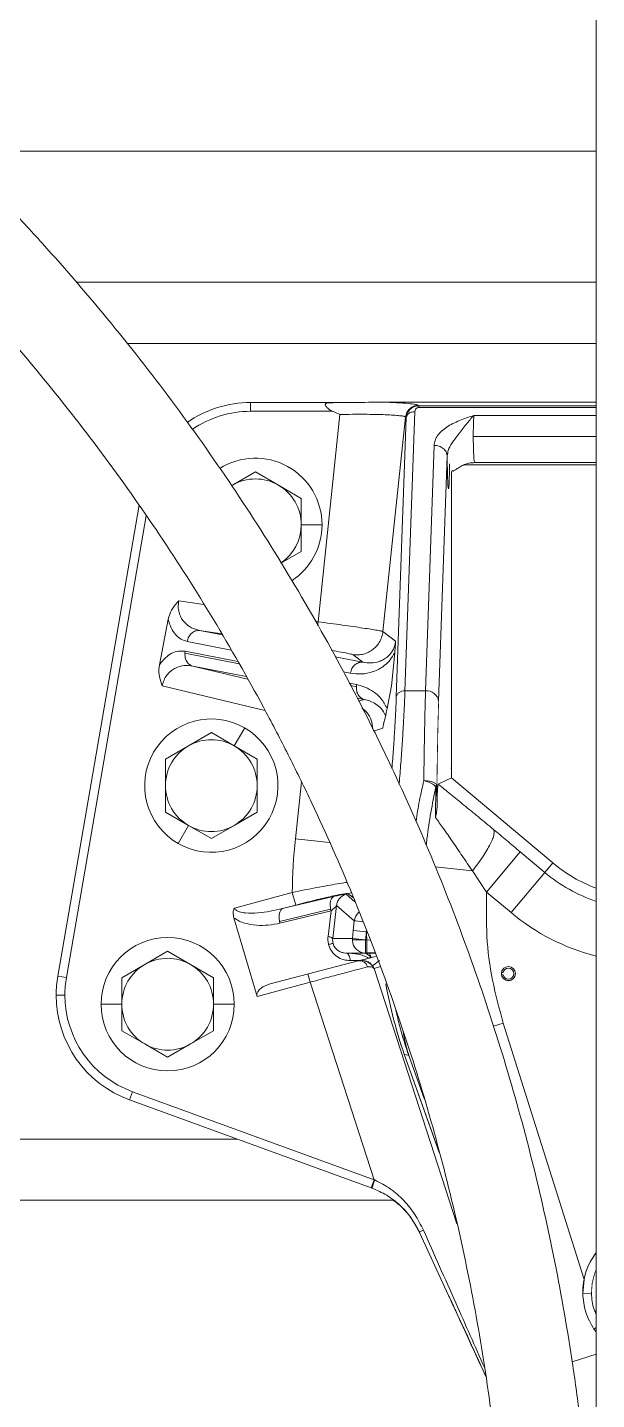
# Model space of a CAD drawing. Header units: millimetres. Extents: x -16985 to -606, y 2122 to 9380.
# Drawn here: x -13523.7 to -13393.5, y 4932.6 to 5246.5 of the extents above; entities that cross this region are included whole.
import ezdxf

# ---------------------------------------------------------------- set-up
doc = ezdxf.new("R2010")
doc.units = ezdxf.units.MM
for name, pattern in [('K5LT32768', [0]), ('K5LT32769', [0]), ('K5LT_THIN', [0])]:
    doc.linetypes.add(name, pattern=pattern)

msp = doc.modelspace()

# ---------------------------------------------------------------- linework, layer by layer
at = {"color": 7, "linetype": 'K5LT_THIN', "lineweight": 18}
for p, q in [((-13393.55, 4760.19), (-13393.55, 5557.22)), ((-13393.55, 5218.19), (-13540.77, 5218.19)), ((-13393.55, 5188.19), (-13512.6, 5188.19)), ((-13452.11, 5160.66), (-13472.64, 5160.66)), ((-13472.64, 5158.66), (-13472.64, 5160.66)), ((-13452.12, 5160.66), (-13452.12, 5160.64)), ((-13442.45, 5160.77), (-13393.55, 5160.77)), ((-13434.23, 5159.93), (-13434.14, 5159.93)), ((-13434.22, 5160.02), (-13434.14, 5159.93)), ((-13393.55, 5159.93), (-13434.14, 5159.93)), ((-13472.64, 5158.66), (-13453.9, 5158.66)), ((-13457.18, 5110.51), (-13452.2, 5157.92)), ((-13452.2, 5157.92), (-13453.9, 5158.66)), ((-13442.36, 5108.3), (-13437.2, 5157.34)), ((-13439.3, 5093.34), (-13437.06, 5157.18)), ((-13435.07, 5158.57), (-13437.32, 5094.73)), ((-13437.06, 5157.18), (-13437.2, 5157.34)), ((-13431.63, 5122.8), (-13430.66, 5150.87)), ((-13427.66, 5148.47), (-13429.61, 5092.34)), ((-13427.74, 5148.79), (-13427.66, 5148.47)), ((-13427.54, 5149.1), (-13427.66, 5148.47)), ((-13471.55, 5144.81), (-13476.8, 5141.78)), ((-13466.3, 5141.78), (-13471.55, 5144.81)), ((-13422.64, 5146.4), (-13393.55, 5146.4)), ((-13461.05, 5138.75), (-13466.3, 5141.78)), ((-13426.64, 5074.79), (-13426.64, 5143.35)), ((-13461.05, 5132.69), (-13461.05, 5138.75)), ((-13498.19, 5137.17), (-13516.79, 5029.48)), ((-13461.05, 5126.62), (-13461.05, 5132.69)), ((-13456.3, 5132.69), (-13461.05, 5132.69)), ((-13465.72, 5123.93), (-13461.05, 5126.62)), ((-13432.61, 5094.73), (-13431.63, 5122.8)), ((-13489.42, 5114.98), (-13489.09, 5115.31)), ((-13489.09, 5115.31), (-13489.16, 5114.94)), ((-13493.53, 5100.69), (-13491.5, 5111.09)), ((-13442.36, 5108.3), (-13439.46, 5106.06)), ((-13439.55, 5105.44), (-13439.46, 5106.06)), ((-13439.46, 5106.06), (-13439.5, 5105.41)), ((-13487.68, 5103.3), (-13487.62, 5103.76)), ((-13446.97, 5101.26), (-13449.21, 5102.99)), ((-13440.41, 5095.9), (-13439.67, 5103.44)), ((-13439.55, 5105.44), (-13439.5, 5105.41)), ((-13492.79, 5096.24), (-13493.05, 5096.3)), ((-13492.87, 5095.88), (-13493.05, 5096.3)), ((-13492.79, 5096.24), (-13492.87, 5095.88)), ((-13448.38, 5096.14), (-13448.44, 5095.67)), ((-13441.42, 5090.7), (-13440.41, 5095.9)), ((-13432.61, 5094.73), (-13437.32, 5094.73)), ((-13481.64, 5085.16), (-13486.89, 5082.13)), ((-13476.39, 5082.13), (-13481.64, 5085.16)), ((-13474.01, 5086.25), (-13476.39, 5082.13)), ((-13486.89, 5082.13), (-13492.14, 5079.1)), ((-13471.14, 5079.1), (-13476.39, 5082.13)), ((-13492.14, 5079.1), (-13492.14, 5073.04)), ((-13471.14, 5073.04), (-13471.14, 5079.1)), ((-13426.64, 5074.79), (-13429.71, 5073.36)), ((-13426.64, 5076.74), (-13426.75, 5077.12)), ((-13426.64, 5074.79), (-13403.49, 5055.37)), ((-13492.14, 5073.04), (-13492.14, 5066.98)), ((-13471.14, 5066.98), (-13471.14, 5073.04)), ((-13430.49, 5073.02), (-13430.23, 5072.73)), ((-13430, 5073.02), (-13430.49, 5073.02)), ((-13430.31, 5065.78), (-13430.23, 5072.73)), ((-13430.23, 5072.73), (-13430, 5073.02)), ((-13430, 5073.02), (-13429.97, 5068.37)), ((-13492.14, 5066.98), (-13486.89, 5063.95)), ((-13476.39, 5063.95), (-13471.14, 5066.98)), ((-13489.26, 5059.83), (-13486.89, 5063.95)), ((-13486.89, 5063.95), (-13481.64, 5060.92)), ((-13481.64, 5060.92), (-13476.39, 5063.95)), ((-13418.63, 5048.71), (-13410.92, 5057.9)), ((-13405.32, 5053.2), (-13410.92, 5057.9)), ((-13418.63, 5048.71), (-13421.89, 5053.53)), ((-13405.32, 5053.2), (-13413.03, 5044.01)), ((-13403.49, 5055.37), (-13405.32, 5053.2)), ((-13476.35, 5045.05), (-13463.11, 5048.6)), ((-13465.35, 5044.9), (-13453.65, 5047.67)), ((-13463.11, 5048.6), (-13462.33, 5045.7)), ((-13413.03, 5044.01), (-13418.63, 5048.71)), ((-13454.34, 5044.78), (-13466.04, 5042)), ((-13454.25, 5044.37), (-13465.95, 5041.6)), ((-13465.35, 5044.9), (-13462.33, 5045.7)), ((-13454.93, 5038.53), (-13454.25, 5044.37)), ((-13454.34, 5044.78), (-13454.25, 5044.37)), ((-13452.98, 5045.61), (-13453.86, 5038.05)), ((-13448.91, 5042.13), (-13452.98, 5045.61)), ((-13471.18, 5024.83), (-13476.49, 5042.84)), ((-13465.95, 5041.6), (-13466.04, 5042)), ((-13448.91, 5042.13), (-13449.14, 5039.89)), ((-13448.91, 5042.13), (-13448.66, 5042.1)), ((-13448.05, 5042.02), (-13448.66, 5042.1)), ((-13447.4, 5041.95), (-13448.05, 5042.02)), ((-13446.94, 5041.9), (-13447.4, 5041.95)), ((-13453.86, 5038.05), (-13453.89, 5037.74)), ((-13453.89, 5037.74), (-13453.79, 5036.96)), ((-13453.86, 5038.05), (-13449.34, 5038.05)), ((-13446.36, 5037.74), (-13449.35, 5037.74)), ((-13449.14, 5039.89), (-13449.34, 5038.05)), ((-13446.36, 5037.74), (-13449.34, 5038.05)), ((-13449.14, 5039.89), (-13446.16, 5039.58)), ((-13446.16, 5039.58), (-13446.36, 5037.74)), ((-13446.36, 5034.74), (-13446.36, 5037.74)), ((-13446.02, 5037.74), (-13446.36, 5037.74)), ((-13491.64, 5035.16), (-13496.89, 5032.13)), ((-13486.39, 5032.13), (-13491.64, 5035.16)), ((-13451.38, 5034.82), (-13450.86, 5034.74)), ((-13450.72, 5034.74), (-13450.86, 5034.74)), ((-13446.36, 5034.74), (-13450.78, 5034.74)), ((-13446.36, 5034.74), (-13446.02, 5034.74)), ((-13446.3, 5034.74), (-13445.14, 5033.87)), ((-13446.02, 5034.86), (-13446.02, 5034.74)), ((-13446.02, 5034.8), (-13444.09, 5034.79)), ((-13446.02, 5034.74), (-13445.42, 5034.74)), ((-13445.42, 5034.74), (-13445.14, 5033.87)), ((-13444.07, 5034.74), (-13445.42, 5034.74)), ((-13445.14, 5033.87), (-13445.08, 5033.69)), ((-13445.07, 5033.7), (-13444.05, 5033.97)), ((-13496.89, 5032.13), (-13502.14, 5029.1)), ((-13481.14, 5029.1), (-13486.39, 5032.13)), ((-13468.15, 5027.71), (-13447.72, 5033.01)), ((-13449.86, 5033.01), (-13447.72, 5033.01)), ((-13445.63, 5033.55), (-13445.46, 5033.6)), ((-13445.46, 5033.6), (-13445.04, 5033.71)), ((-13444.74, 5031.83), (-13443.13, 5033.02)), ((-13514.82, 5029.14), (-13516.79, 5029.48)), ((-13502.14, 5029.1), (-13502.14, 5023.04)), ((-13481.14, 5023.04), (-13481.14, 5029.1)), ((-13459.05, 5028.07), (-13471.18, 5024.83)), ((-13468.2, 5027.69), (-13468.15, 5027.71)), ((-13459.56, 5030), (-13459.05, 5028.07)), ((-13444.37, 4982.9), (-13459.05, 5028.07)), ((-13415.22, 5030.29), (-13414.86, 5030.29)), ((-13415.22, 5029.79), (-13414.86, 5029.79)), ((-13515.16, 5025.14), (-13517.16, 5025.14)), ((-13506.89, 5023.04), (-13502.14, 5023.04)), ((-13502.14, 5023.04), (-13502.14, 5016.98)), ((-13481.14, 5016.98), (-13481.14, 5023.04)), ((-13476.39, 5023.04), (-13481.14, 5023.04)), ((-13414.81, 5018.72), (-13396.34, 4960.12)), ((-13502.14, 5016.98), (-13496.89, 5013.95)), ((-13486.39, 5013.95), (-13481.14, 5016.98)), ((-13496.89, 5013.95), (-13491.64, 5010.92)), ((-13491.64, 5010.92), (-13486.39, 5013.95)), ((-13429.49, 4989.13), (-13437.51, 5011.63)), ((-13437.5, 5011.63), (-13436.43, 5011.28)), ((-13436.43, 5011.28), (-13436.43, 5011.28)), ((-13436.43, 5011.28), (-13436.42, 5011.28)), ((-13500.37, 5001.16), (-13499.68, 5003.04)), ((-13499.68, 5003.04), (-13444.37, 4982.9)), ((-13500.37, 5001.16), (-13445.05, 4981.02)), ((-13444.37, 4982.9), (-13445.05, 4981.02)), ((-13445.05, 4981.03), (-13444.9, 4980.97)), ((-13444.9, 4980.97), (-13444.9, 4980.97)), ((-13444.37, 4982.9), (-13444.23, 4982.84)), ((-13439.97, 4978.19), (-14208.55, 4978.19)), ((-13427.34, 4956.4), (-13434.01, 4970.85)), ((-13434.01, 4970.85), (-13427.33, 4956.39)), ((-13396.64, 4956.9), (-13396.34, 4960.12)), ((-13394.64, 4956.93), (-13396.64, 4956.9)), ((-13394.06, 4948.73), (-13393.55, 4948.14))]:
    msp.add_line(p, q, dxfattribs=at)
at = {"color": 8, "linetype": 'K5LT32768', "lineweight": 15, "true_color": 0x808080}
for p, q in [((-13393.55, 5174.19), (-13500.98, 5174.19)), ((-13434.16, 5159.53), (-13393.55, 5159.53)), ((-13393.55, 5157.72), (-13421.56, 5157.72)), ((-13421.68, 5152.93), (-13393.55, 5152.93)), ((-13421.38, 5146.93), (-13393.55, 5146.93)), ((-13393.55, 5146.41), (-13422.64, 5146.41)), ((-13422.64, 5146.4), (-13422.64, 5146.41)), ((-13496.57, 5134.77), (-13514.82, 5029.14)), ((-13489.09, 5115.31), (-13483.36, 5114.44)), ((-13457.83, 5110.61), (-13457.18, 5110.51)), ((-13457.18, 5110.51), (-13457.31, 5109.68)), ((-13484.33, 5108.52), (-13479.11, 5107.51)), ((-13484.33, 5108.52), (-13479.26, 5107.76)), ((-13475.3, 5100.89), (-13487.68, 5103.3)), ((-13487.62, 5103.76), (-13475.6, 5101.43)), ((-13477.07, 5104.06), (-13487.18, 5106.03)), ((-13473.7, 5098.01), (-13485.91, 5100.38)), ((-13473.34, 5097.37), (-13485.91, 5100.38)), ((-13453.31, 5102.5), (-13446.97, 5101.26)), ((-13449.83, 5098.77), (-13451.41, 5099.07)), ((-13469.39, 5090.26), (-13492.87, 5095.88)), ((-13449.99, 5096.45), (-13448.38, 5096.14)), ((-13448.44, 5095.67), (-13449.73, 5095.92)), ((-13446.67, 5092.75), (-13448.29, 5093.07)), ((-13447.93, 5092.34), (-13446.67, 5092.75)), ((-13442.41, 5086.19), (-13444.5, 5085.51)), ((-13462.4, 5060.85), (-13461.03, 5073.88)), ((-13454.56, 5060.02), (-13462.4, 5060.85)), ((-13421.89, 5053.53), (-13430.43, 5054.43)), ((-13450.78, 5048.2), (-13448.79, 5046.49)), ((-13450.29, 5048.31), (-13449.63, 5048.6)), ((-13449.16, 5047.42), (-13450.29, 5048.31)), ((-13446.16, 5039.94), (-13446.16, 5039.58)), ((-13446.02, 5037.74), (-13446.02, 5034.86)), ((-13446.02, 5037.74), (-13445.25, 5037.67)), ((-13444.4, 5031.2), (-13442.95, 5031.67)), ((-13425.44, 4972.84), (-13444.4, 5031.2)), ((-13417.09, 5018), (-13414.81, 5018.72)), ((-13429.5, 4989.17), (-13437.5, 5011.62)), ((-13436.43, 5011.28), (-13432.86, 5001.25)), ((-13475.72, 4992.19), (-14208.55, 4992.19)), ((-13394.06, 4948.73), (-13393.55, 4949.08)), ((-13393.55, 4942.98), (-13399.07, 4941.24))]:
    msp.add_line(p, q, dxfattribs=at)
at = {"color": 7, "linetype": 'K5LT_THIN', "const_width": 0.18}
for points in [[(-13429.61, 5092.34), (-13429.67, 5090.39), (-13429.73, 5088.3), (-13429.79, 5086.05), (-13429.84, 5083.68), (-13429.88, 5081.17), (-13429.93, 5078.56), (-13429.96, 5075.84), (-13430, 5073.02)], [(-13430, 5073.02), (-13430.07, 5073.25), (-13430.25, 5073.46), (-13430.53, 5073.66), (-13430.9, 5073.84), (-13431.35, 5073.98), (-13431.87, 5074.09), (-13432.42, 5074.16), (-13433, 5074.19)]]:
    msp.add_lwpolyline(points, dxfattribs=at)
at = {"color": 8, "linetype": 'K5LT32769', "true_color": 0x808080, "const_width": 0.18}
for points in [[(-13437.5, 5011.63), (-13438.5, 5014.69), (-13439.42, 5017.78), (-13440.24, 5020.89), (-13440.97, 5024.03), (-13441.61, 5027.19), (-13441.69, 5027.63)], [(-13393.55, 4962.34), (-13393.91, 4961.43), (-13394.47, 4959.22), (-13394.64, 4956.93)]]:
    msp.add_lwpolyline(points, dxfattribs=at)
at = {"color": 7, "linetype": 'K5LT_THIN', "lineweight": 18}
for centre, radius, start, end in [((-13472.64, 5135.14), 25.52, 90, 124.7457), ((-13471.55, 5132.69), 15.25, 0, 122.3879), ((-13471.55, 5132.69), 10.5, 60, 120), ((-13471.55, 5132.69), 10.5, 0, 60), ((-13471.55, 5132.69), 10.5, 303.7354, 0), ((-13471.55, 5132.69), 15.25, 303.0273, 0), ((-13432.38, 5091.94), 2.8, 8.1436, 94.6129), ((-13481.64, 5073.04), 15.25, 60, 240), ((-13481.64, 5073.04), 15.25, 240, 60), ((-13481.64, 5073.04), 10.5, 120, 180), ((-13481.64, 5073.04), 10.5, 60, 120), ((-13481.64, 5073.04), 10.5, 0, 60), ((-13481.64, 5073.04), 10.5, 180, 240), ((-13481.64, 5073.04), 10.5, 300, 0), ((-13481.64, 5073.04), 10.5, 240, 300), ((-13333.86, 5047.34), 129.26, 174, 179.4407), ((-13381.64, 5081.41), 34, 230, 249.4859), ((-13445.92, 5041.81), 3, 131.0009, 173.8831), ((-13491.64, 5023.04), 15.25, 0, 180), ((-13446.35, 5037.74), 3, 174.0212, 180), ((-13446.35, 5037.74), 3, 180, 183.0081), ((-13446.36, 5037.74), 3, 182.9699, 269.963), ((-13333.86, 5047.34), 112.58, 183.9515, 184.8896), ((-13491.64, 5023.04), 10.5, 120, 180), ((-13491.64, 5023.04), 10.5, 60, 120), ((-13491.64, 5023.04), 10.5, 0, 60), ((-13413.64, 5030.04), 1.62, 90, 270), ((-13413.64, 5030.04), 1.6, 90, 171.0107), ((-13413.64, 5030.04), 1.25, 90, 168.463), ((-13413.64, 5030.04), 1.62, 270, 90), ((-13413.64, 5030.04), 1.6, 270, 90), ((-13413.64, 5030.04), 1.25, 270, 90), ((-13491.64, 5025.14), 25.52, 170.2001, 180), ((-13491.64, 5025.14), 23.52, 170.2001, 180), ((-13333.86, 5047.34), 109.62, 190.3056, 199.009), ((-13413.64, 5030.04), 1.6, 188.9893, 270), ((-13413.64, 5030.04), 1.25, 191.5369, 270), ((-13491.64, 5025.14), 25.52, 180, 250), ((-13491.64, 5025.14), 23.52, 180, 250), ((-13491.64, 5023.04), 15.25, 180, 0), ((-13491.64, 5023.04), 10.5, 180, 240), ((-13491.64, 5023.04), 10.5, 300, 0), ((-13491.64, 5023.04), 10.5, 240, 300), ((-13381.64, 4957.14), 15, 142.5911, 168.5228)]:
    msp.add_arc(centre, radius, start, end, dxfattribs=at)
at = {"color": 8, "linetype": 'K5LT32768', "lineweight": 15, "true_color": 0x808080}
for centre, radius, start, end in [((-13472.64, 5135.14), 23.52, 90, 124.5947), ((-13381.64, 5081.41), 36.84, 230, 251.128), ((-13381.64, 5081.41), 48.83, 230, 255.8775), ((-13381.64, 4957.14), 15, 142.5979, 180.911)]:
    msp.add_arc(centre, radius, start, end, dxfattribs=at)
at = {"color": 7, "linetype": 'K5LT_THIN', "lineweight": 18}
for points, knots in [([(-14373.55, 4868.19), (-14373.55, 4884.31), (-14372.76, 4900.3), (-14369.64, 4932.04), (-14367.31, 4947.78), (-14361.12, 4979.02), (-14357.26, 4994.51), (-14351.46, 5013.72), (-14350.25, 5017.55), (-14348.36, 5023.29), (-14347.72, 5025.2), (-14346.41, 5029.01), (-14345.75, 5030.92), (-14342.36, 5040.42), (-14339.47, 5047.93), (-14330.28, 5070.16), (-14323.46, 5084.61), (-14308.46, 5112.75), (-14300.28, 5126.44), (-14286.97, 5146.42), (-14282.37, 5152.99), (-14275.19, 5162.69), (-14272.76, 5165.9), (-14267.8, 5172.28), (-14265.28, 5175.44), (-14252.48, 5191.07), (-14241.7, 5202.98), (-14219.11, 5225.62), (-14207.29, 5236.36), (-14182.62, 5256.67), (-14169.76, 5266.24), (-14153.02, 5277.46), (-14149.64, 5279.66), (-14144.52, 5282.92), (-14142.8, 5283.99), (-14139.36, 5286.12), (-14137.63, 5287.17), (-14128.97, 5292.37), (-14121.97, 5296.35), (-14100.73, 5307.72), (-14071.81, 5321.42), (-14041.71, 5332.24), (-14018.68, 5339.26), (-14010.93, 5341.41), (-13999.19, 5344.36), (-13995.25, 5345.3), (-13987.35, 5347.08), (-13983.39, 5347.93), (-13963.59, 5351.88), (-13947.71, 5354.23), (-13915.87, 5357.38), (-13899.91, 5358.18), (-13867.9, 5358.2), (-13851.86, 5357.43), (-13833.77, 5355.66), (-13831.76, 5355.45), (-13827.73, 5355), (-13825.72, 5354.77), (-13819.69, 5354.02), (-13815.69, 5353.48), (-13803.72, 5351.71), (-13795.79, 5350.33), (-13772.19, 5345.63), (-13756.68, 5341.75), (-13726.09, 5332.47), (-13711.02, 5327.09), (-13688.74, 5317.87), (-13681.38, 5314.61), (-13670.41, 5309.42), (-13666.76, 5307.64), (-13659.54, 5304), (-13655.96, 5302.14), (-13638.2, 5292.64), (-13624.46, 5284.39), (-13597.89, 5266.62), (-13585.06, 5257.11), (-13560.32, 5236.8), (-13548.41, 5226.01), (-13535.54, 5213.14), (-13534.12, 5211.69), (-13531.29, 5208.8), (-13527.09, 5204.43), (-13522.98, 5200.01), (-13514.89, 5191.06), (-13509.65, 5184.98), (-13494.43, 5166.42), (-13484.93, 5153.59), (-13467.21, 5127.05), (-13458.99, 5113.34), (-13449.52, 5095.63), (-13446.74, 5090.28), (-13444.06, 5084.86), (-13442.29, 5081.23), (-13441.41, 5079.41), (-13437.1, 5070.28), (-13433.84, 5062.92), (-13424.64, 5040.68), (-13419.27, 5025.64), (-13410.02, 4995.15), (-13406.15, 4979.7), (-13401.46, 4956.22), (-13400.09, 4948.33), (-13398.31, 4936.43), (-13397.77, 4932.45), (-13396.78, 4924.47), (-13396.33, 4920.46), (-13394.35, 4900.4), (-13393.55, 4884.31), (-13393.55, 4868.19)], [0, 0, 0, 0, 0.03125, 0.03125, 0.0625, 0.0625, 0.09375, 0.09375, 0.101563, 0.101563, 0.105469, 0.105469, 0.109375, 0.109375, 0.125, 0.125, 0.15625, 0.15625, 0.1875, 0.1875, 0.203125, 0.203125, 0.210938, 0.210938, 0.21875, 0.21875, 0.25, 0.25, 0.28125, 0.28125, 0.3125, 0.3125, 0.320313, 0.320313, 0.324219, 0.324219, 0.328125, 0.328125, 0.34375, 0.34375, 0.375, 0.40625, 0.40625, 0.421875, 0.421875, 0.429688, 0.429688, 0.4375, 0.4375, 0.46875, 0.46875, 0.5, 0.5, 0.53125, 0.53125, 0.535156, 0.535156, 0.539063, 0.539063, 0.546875, 0.546875, 0.5625, 0.5625, 0.59375, 0.59375, 0.625, 0.625, 0.640625, 0.640625, 0.648438, 0.648438, 0.65625, 0.65625, 0.6875, 0.6875, 0.71875, 0.71875, 0.75, 0.75, 0.753906, 0.753906, 0.757813, 0.765625, 0.765625, 0.78125, 0.78125, 0.8125, 0.8125, 0.84375, 0.84375, 0.851563, 0.855469, 0.855469, 0.859375, 0.859375, 0.875, 0.875, 0.90625, 0.90625, 0.9375, 0.9375, 0.953125, 0.953125, 0.960938, 0.960938, 0.96875, 0.96875, 1, 1, 1, 1]), ([(-14373.55, 4868.19), (-14373.55, 4884.31), (-14372.76, 4900.3), (-14369.64, 4932.04), (-14367.31, 4947.78), (-14361.12, 4979.02), (-14357.26, 4994.51), (-14351.46, 5013.72), (-14350.25, 5017.55), (-14348.36, 5023.29), (-14347.72, 5025.2), (-14346.41, 5029.01), (-14345.75, 5030.92), (-14342.36, 5040.42), (-14339.47, 5047.93), (-14330.28, 5070.16), (-14323.46, 5084.61), (-14308.46, 5112.75), (-14300.28, 5126.44), (-14286.97, 5146.42), (-14282.37, 5152.99), (-14275.19, 5162.69), (-14272.76, 5165.9), (-14267.8, 5172.28), (-14265.28, 5175.44), (-14252.48, 5191.07), (-14241.7, 5202.98), (-14219.11, 5225.62), (-14207.29, 5236.36), (-14182.62, 5256.67), (-14169.76, 5266.24), (-14153.02, 5277.46), (-14149.64, 5279.66), (-14144.52, 5282.92), (-14142.8, 5283.99), (-14139.36, 5286.12), (-14137.63, 5287.17), (-14128.97, 5292.37), (-14121.97, 5296.35), (-14100.73, 5307.72), (-14071.81, 5321.42), (-14041.71, 5332.24), (-14018.68, 5339.26), (-14010.93, 5341.41), (-13999.19, 5344.36), (-13995.25, 5345.3), (-13987.35, 5347.08), (-13983.39, 5347.93), (-13963.59, 5351.88), (-13947.71, 5354.23), (-13915.87, 5357.38), (-13899.91, 5358.18), (-13867.9, 5358.2), (-13851.86, 5357.43), (-13833.77, 5355.66), (-13831.76, 5355.45), (-13827.73, 5355), (-13825.72, 5354.77), (-13819.69, 5354.02), (-13815.69, 5353.48), (-13803.72, 5351.71), (-13795.79, 5350.33), (-13772.19, 5345.63), (-13756.68, 5341.75), (-13726.09, 5332.47), (-13711.02, 5327.09), (-13688.74, 5317.87), (-13681.38, 5314.61), (-13670.41, 5309.42), (-13666.76, 5307.64), (-13659.54, 5304), (-13655.96, 5302.14), (-13638.2, 5292.64), (-13624.46, 5284.39), (-13597.89, 5266.62), (-13585.06, 5257.11), (-13560.32, 5236.8), (-13548.41, 5226.01), (-13535.54, 5213.14), (-13534.12, 5211.69), (-13531.29, 5208.8), (-13527.09, 5204.43), (-13522.98, 5200.01), (-13514.89, 5191.06), (-13509.65, 5184.98), (-13494.43, 5166.42), (-13484.93, 5153.59), (-13467.21, 5127.05), (-13458.99, 5113.34), (-13449.52, 5095.63), (-13446.74, 5090.28), (-13444.06, 5084.86), (-13442.29, 5081.23), (-13441.41, 5079.41), (-13437.1, 5070.28), (-13433.84, 5062.92), (-13424.64, 5040.68), (-13419.27, 5025.64), (-13410.02, 4995.15), (-13406.15, 4979.7), (-13401.46, 4956.22), (-13400.09, 4948.33), (-13398.31, 4936.43), (-13397.77, 4932.45), (-13396.78, 4924.47), (-13396.33, 4920.46), (-13394.35, 4900.4), (-13393.55, 4884.31), (-13393.55, 4868.19)], [0, 0, 0, 0, 0.03125, 0.03125, 0.0625, 0.0625, 0.09375, 0.09375, 0.101563, 0.101563, 0.105469, 0.105469, 0.109375, 0.109375, 0.125, 0.125, 0.15625, 0.15625, 0.1875, 0.1875, 0.203125, 0.203125, 0.210938, 0.210938, 0.21875, 0.21875, 0.25, 0.25, 0.28125, 0.28125, 0.3125, 0.3125, 0.320313, 0.320313, 0.324219, 0.324219, 0.328125, 0.328125, 0.34375, 0.34375, 0.375, 0.40625, 0.40625, 0.421875, 0.421875, 0.429688, 0.429688, 0.4375, 0.4375, 0.46875, 0.46875, 0.5, 0.5, 0.53125, 0.53125, 0.535156, 0.535156, 0.539063, 0.539063, 0.546875, 0.546875, 0.5625, 0.5625, 0.59375, 0.59375, 0.625, 0.625, 0.640625, 0.640625, 0.648438, 0.648438, 0.65625, 0.65625, 0.6875, 0.6875, 0.71875, 0.71875, 0.75, 0.75, 0.753906, 0.753906, 0.757813, 0.765625, 0.765625, 0.78125, 0.78125, 0.8125, 0.8125, 0.84375, 0.84375, 0.851563, 0.855469, 0.855469, 0.859375, 0.859375, 0.875, 0.875, 0.90625, 0.90625, 0.9375, 0.9375, 0.953125, 0.953125, 0.960938, 0.960938, 0.96875, 0.96875, 1, 1, 1, 1]), ([(-14353.55, 4868.19), (-14353.55, 4883.65), (-14352.79, 4898.99), (-14349.8, 4929.44), (-14347.56, 4944.54), (-14341.63, 4974.5), (-14337.93, 4989.36), (-14332.36, 5007.78), (-14331.2, 5011.45), (-14329.39, 5016.95), (-14328.78, 5018.79), (-14327.52, 5022.45), (-14326.88, 5024.28), (-14323.63, 5033.39), (-14320.86, 5040.59), (-14312.04, 5061.92), (-14305.5, 5075.77), (-14291.12, 5102.76), (-14283.27, 5115.9), (-14270.51, 5135.06), (-14266.09, 5141.36), (-14259.21, 5150.67), (-14256.88, 5153.75), (-14252.12, 5159.86), (-14249.7, 5162.9), (-14237.42, 5177.89), (-14227.09, 5189.31), (-14205.42, 5211.03), (-14194.08, 5221.32), (-14170.42, 5240.81), (-14158.08, 5249.99), (-14142.03, 5260.75), (-14138.79, 5262.87), (-14133.87, 5265.99), (-14132.23, 5267.02), (-14128.92, 5269.06), (-14127.27, 5270.07), (-14118.96, 5275.06), (-14112.24, 5278.87), (-14091.87, 5289.78), (-14064.13, 5302.92), (-14035.26, 5313.3), (-14013.17, 5320.03), (-14005.74, 5322.09), (-13994.47, 5324.93), (-13990.7, 5325.83), (-13983.12, 5327.54), (-13979.32, 5328.34), (-13960.33, 5332.13), (-13945.1, 5334.39), (-13914.55, 5337.41), (-13899.24, 5338.18), (-13868.54, 5338.2), (-13853.16, 5337.46), (-13835.8, 5335.76), (-13833.87, 5335.56), (-13830.01, 5335.13), (-13828.08, 5334.91), (-13822.3, 5334.19), (-13818.45, 5333.67), (-13806.97, 5331.97), (-13799.37, 5330.65), (-13776.73, 5326.15), (-13761.85, 5322.42), (-13732.51, 5313.52), (-13718.06, 5308.35), (-13696.69, 5299.51), (-13689.62, 5296.38), (-13679.1, 5291.41), (-13675.61, 5289.7), (-13668.68, 5286.21), (-13665.25, 5284.43), (-13648.21, 5275.31), (-13635.03, 5267.4), (-13609.54, 5250.36), (-13597.24, 5241.23), (-13573.51, 5221.75), (-13562.08, 5211.4), (-13549.74, 5199.05), (-13548.38, 5197.67), (-13545.67, 5194.89), (-13541.64, 5190.71), (-13537.7, 5186.46), (-13529.93, 5177.88), (-13524.91, 5172.05), (-13510.31, 5154.24), (-13501.2, 5141.94), (-13484.2, 5116.48), (-13476.31, 5103.33), (-13467.24, 5086.35), (-13464.57, 5081.21), (-13462, 5076.01), (-13460.3, 5072.53), (-13459.46, 5070.79), (-13455.32, 5062.03), (-13452.19, 5054.97), (-13443.37, 5033.64), (-13438.22, 5019.21), (-13429.35, 4989.97), (-13425.63, 4975.15), (-13421.14, 4952.62), (-13419.82, 4945.06), (-13418.12, 4933.65), (-13417.6, 4929.83), (-13416.65, 4922.17), (-13416.22, 4918.33), (-13414.32, 4899.08), (-13413.55, 4883.65), (-13413.55, 4868.19)], [0, 0, 0, 0, 0.03125, 0.03125, 0.0625, 0.0625, 0.09375, 0.09375, 0.101563, 0.101563, 0.105469, 0.105469, 0.109375, 0.109375, 0.125, 0.125, 0.15625, 0.15625, 0.1875, 0.1875, 0.203125, 0.203125, 0.210938, 0.210938, 0.21875, 0.21875, 0.25, 0.25, 0.28125, 0.28125, 0.3125, 0.3125, 0.320313, 0.320313, 0.324219, 0.324219, 0.328125, 0.328125, 0.34375, 0.34375, 0.375, 0.40625, 0.40625, 0.421875, 0.421875, 0.429688, 0.429688, 0.4375, 0.4375, 0.46875, 0.46875, 0.5, 0.5, 0.53125, 0.53125, 0.535156, 0.535156, 0.539063, 0.539063, 0.546875, 0.546875, 0.5625, 0.5625, 0.59375, 0.59375, 0.625, 0.625, 0.640625, 0.640625, 0.648438, 0.648438, 0.65625, 0.65625, 0.6875, 0.6875, 0.71875, 0.71875, 0.75, 0.75, 0.753906, 0.753906, 0.757813, 0.765625, 0.765625, 0.78125, 0.78125, 0.8125, 0.8125, 0.84375, 0.84375, 0.851563, 0.855469, 0.855469, 0.859375, 0.859375, 0.875, 0.875, 0.90625, 0.90625, 0.9375, 0.9375, 0.953125, 0.953125, 0.960938, 0.960938, 0.96875, 0.96875, 1, 1, 1, 1]), ([(-14353.55, 4868.19), (-14353.55, 4883.65), (-14352.79, 4898.99), (-14349.8, 4929.44), (-14347.56, 4944.54), (-14341.63, 4974.5), (-14337.93, 4989.36), (-14332.36, 5007.78), (-14331.2, 5011.45), (-14329.39, 5016.95), (-14328.78, 5018.79), (-14327.52, 5022.45), (-14326.88, 5024.28), (-14323.63, 5033.39), (-14320.86, 5040.59), (-14312.04, 5061.92), (-14305.5, 5075.77), (-14291.12, 5102.76), (-14283.27, 5115.9), (-14270.51, 5135.06), (-14266.09, 5141.36), (-14259.21, 5150.67), (-14256.88, 5153.75), (-14252.12, 5159.86), (-14249.7, 5162.9), (-14237.42, 5177.89), (-14227.09, 5189.31), (-14205.42, 5211.03), (-14194.08, 5221.32), (-14170.42, 5240.81), (-14158.08, 5249.99), (-14142.03, 5260.75), (-14138.79, 5262.87), (-14133.87, 5265.99), (-14132.23, 5267.02), (-14128.92, 5269.06), (-14127.27, 5270.07), (-14118.96, 5275.06), (-14112.24, 5278.87), (-14091.87, 5289.78), (-14064.13, 5302.92), (-14035.26, 5313.3), (-14013.17, 5320.03), (-14005.74, 5322.09), (-13994.47, 5324.93), (-13990.7, 5325.83), (-13983.12, 5327.54), (-13979.32, 5328.34), (-13960.33, 5332.13), (-13945.1, 5334.39), (-13914.55, 5337.41), (-13899.24, 5338.18), (-13868.54, 5338.2), (-13853.16, 5337.46), (-13835.8, 5335.76), (-13833.87, 5335.56), (-13830.01, 5335.13), (-13828.08, 5334.91), (-13822.3, 5334.19), (-13818.45, 5333.67), (-13806.97, 5331.97), (-13799.37, 5330.65), (-13776.73, 5326.15), (-13761.85, 5322.42), (-13732.51, 5313.52), (-13718.06, 5308.35), (-13696.69, 5299.51), (-13689.62, 5296.38), (-13679.1, 5291.41), (-13675.61, 5289.7), (-13668.68, 5286.21), (-13665.25, 5284.43), (-13648.21, 5275.31), (-13635.03, 5267.4), (-13609.54, 5250.36), (-13597.24, 5241.23), (-13573.51, 5221.75), (-13562.08, 5211.4), (-13549.74, 5199.05), (-13548.38, 5197.67), (-13545.67, 5194.89), (-13541.64, 5190.71), (-13537.7, 5186.46), (-13529.93, 5177.88), (-13524.91, 5172.05), (-13510.31, 5154.24), (-13501.2, 5141.94), (-13484.2, 5116.48), (-13476.31, 5103.33), (-13467.24, 5086.35), (-13464.57, 5081.21), (-13462, 5076.01), (-13460.3, 5072.53), (-13459.46, 5070.79), (-13455.32, 5062.03), (-13452.19, 5054.97), (-13443.37, 5033.64), (-13438.22, 5019.21), (-13429.35, 4989.97), (-13425.63, 4975.15), (-13421.14, 4952.62), (-13419.82, 4945.06), (-13418.12, 4933.65), (-13417.6, 4929.83), (-13416.65, 4922.17), (-13416.22, 4918.33), (-13414.32, 4899.08), (-13413.55, 4883.65), (-13413.55, 4868.19)], [0, 0, 0, 0, 0.03125, 0.03125, 0.0625, 0.0625, 0.09375, 0.09375, 0.101563, 0.101563, 0.105469, 0.105469, 0.109375, 0.109375, 0.125, 0.125, 0.15625, 0.15625, 0.1875, 0.1875, 0.203125, 0.203125, 0.210938, 0.210938, 0.21875, 0.21875, 0.25, 0.25, 0.28125, 0.28125, 0.3125, 0.3125, 0.320313, 0.320313, 0.324219, 0.324219, 0.328125, 0.328125, 0.34375, 0.34375, 0.375, 0.40625, 0.40625, 0.421875, 0.421875, 0.429688, 0.429688, 0.4375, 0.4375, 0.46875, 0.46875, 0.5, 0.5, 0.53125, 0.53125, 0.535156, 0.535156, 0.539063, 0.539063, 0.546875, 0.546875, 0.5625, 0.5625, 0.59375, 0.59375, 0.625, 0.625, 0.640625, 0.640625, 0.648438, 0.648438, 0.65625, 0.65625, 0.6875, 0.6875, 0.71875, 0.71875, 0.75, 0.75, 0.753906, 0.753906, 0.757813, 0.765625, 0.765625, 0.78125, 0.78125, 0.8125, 0.8125, 0.84375, 0.84375, 0.851563, 0.855469, 0.855469, 0.859375, 0.859375, 0.875, 0.875, 0.90625, 0.90625, 0.9375, 0.9375, 0.953125, 0.953125, 0.960938, 0.960938, 0.96875, 0.96875, 1, 1, 1, 1]), ([(-13452.12, 5160.64), (-13452.66, 5160.64), (-13453.46, 5160.64), (-13454.51, 5160.6), (-13455.09, 5160.56), (-13455.4, 5160.45), (-13455.52, 5160.37), (-13455.56, 5160.25), (-13455.55, 5160.08), (-13455.42, 5159.84), (-13455.11, 5159.47), (-13454.61, 5159.02), (-13454.13, 5158.78), (-13453.9, 5158.66)], [0, 0, 0, 0, 0.250078, 0.375136, 0.499703, 0.531128, 0.562477, 0.593821, 0.625306, 0.68774, 0.750324, 0.875054, 1, 1, 1, 1]), ([(-13452.12, 5160.64), (-13451.04, 5160.65), (-13448.87, 5160.66), (-13446.75, 5160.7), (-13445.69, 5160.72)], [0, 0, 0, 0, 0.500006, 1, 1, 1, 1]), ([(-13445.69, 5160.72), (-13445.16, 5160.73), (-13444.09, 5160.75), (-13443, 5160.76), (-13442.45, 5160.77)], [0, 0, 0, 0, 0.500367, 1, 1, 1, 1]), ([(-13442.45, 5160.77), (-13441.31, 5160.72), (-13439.01, 5160.63), (-13436.48, 5160.45), (-13434.72, 5160.25), (-13434.39, 5160.1), (-13434.22, 5160.02)], [0, 0, 0, 0, 0.25, 0.5, 0.75, 1, 1, 1, 1]), ([(-13437.06, 5157.18), (-13436.99, 5157.52), (-13436.87, 5158.21), (-13436.26, 5159.1), (-13435.5, 5159.63), (-13434.8, 5159.88), (-13434.42, 5159.91), (-13434.23, 5159.93)], [0, 0, 0, 0, 0.249851, 0.499628, 0.749231, 0.874507, 1, 1, 1, 1]), ([(-13434.17, 5159.53), (-13434.25, 5159.52), (-13434.41, 5159.5), (-13434.68, 5159.37), (-13434.99, 5159.07), (-13435.04, 5158.77), (-13435.07, 5158.57)], [0, 0, 0, 0, 0.125935, 0.250957, 0.501099, 1, 1, 1, 1]), ([(-13434.15, 5159.53), (-13434.15, 5159.64), (-13434.13, 5159.85), (-13434.13, 5159.9), (-13434.13, 5159.93)], [0, 0, 0, 0, 0.499908, 1, 1, 1, 1]), ([(-13437.2, 5157.34), (-13437.3, 5157.4), (-13437.49, 5157.51), (-13438.46, 5157.66), (-13439.89, 5157.79), (-13441.78, 5157.88), (-13444.04, 5157.95), (-13446.59, 5157.98), (-13449.35, 5157.97), (-13451.25, 5157.94), (-13452.2, 5157.92)], [0, 0, 0, 0, 0.12499, 0.249993, 0.374986, 0.49997, 0.624958, 0.749963, 0.874987, 1, 1, 1, 1]), ([(-13430.66, 5150.87), (-13430.61, 5151.25), (-13430.51, 5152.02), (-13429.69, 5153.49), (-13427.9, 5155.13), (-13424.91, 5156.6), (-13422.67, 5157.35), (-13421.56, 5157.72)], [0, 0, 0, 0, 0.125229, 0.250362, 0.499985, 0.749904, 1, 1, 1, 1]), ([(-13421.56, 5157.72), (-13421.57, 5157.42), (-13421.61, 5156.82), (-13421.65, 5155.63), (-13421.68, 5154.32), (-13421.68, 5153.4), (-13421.68, 5152.93)], [0, 0, 0, 0, 0.25, 0.500001, 0.75, 1, 1, 1, 1]), ([(-13421.68, 5152.93), (-13421.68, 5152.16), (-13421.67, 5150.61), (-13421.6, 5148.65), (-13421.5, 5147.26), (-13421.42, 5147.04), (-13421.38, 5146.93)], [0, 0, 0, 0, 0.249995, 0.499994, 0.749995, 1, 1, 1, 1]), ([(-13427.7, 5148.82), (-13427.68, 5148.89), (-13427.65, 5148.98), (-13427.59, 5149.08), (-13427.58, 5149.1)], [0, 0, 0, 0, 0.803936, 1, 1, 1, 1]), ([(-13427.1, 5146.66), (-13427.11, 5145.76), (-13427.15, 5143.97), (-13427.22, 5142.09), (-13427.3, 5141), (-13427.39, 5140.82), (-13427.48, 5141.56), (-13427.55, 5143.17), (-13427.62, 5145.49), (-13427.64, 5147.48), (-13427.66, 5148.47)], [0, 0, 0, 0, 0.125002, 0.250001, 0.375002, 0.5, 0.624998, 0.749999, 0.874998, 1, 1, 1, 1]), ([(-13426.5, 5145.08), (-13426.44, 5145.03), (-13426.28, 5144.93), (-13425.8, 5145.25), (-13425.01, 5145.8), (-13423.98, 5146.39), (-13422.72, 5146.85), (-13421.79, 5146.9), (-13421.31, 5146.93)], [0, 0, 0, 0, 0.129741, 0.320719, 0.492, 0.656114, 0.823231, 1, 1, 1, 1]), ([(-13426.64, 5143.35), (-13426.64, 5143.67), (-13426.64, 5144.25), (-13426.63, 5144.81), (-13426.63, 5145.01), (-13426.63, 5145.01)], [0, 0, 0, 0, 0.539014, 0.999662, 1, 1, 1, 1]), ([(-13423.9, 5146.38), (-13423.77, 5146.38), (-13423.55, 5146.39), (-13423.16, 5146.4), (-13422.87, 5146.4), (-13422.72, 5146.4), (-13422.64, 5146.4)], [0, 0, 0, 0, 0.477293, 0.745413, 0.873956, 1, 1, 1, 1]), ([(-13491.5, 5111.09), (-13491.3, 5111.82), (-13490.88, 5113.26), (-13489.91, 5114.41), (-13489.42, 5114.98)], [0, 0, 0, 0, 0.499688, 1, 1, 1, 1]), ([(-13489.16, 5114.94), (-13489.2, 5114.95), (-13489.29, 5114.96), (-13489.37, 5114.98), (-13489.42, 5114.98)], [0, 0, 0, 0, 0.5, 1, 1, 1, 1]), ([(-13489.16, 5114.94), (-13489.19, 5114.49), (-13489.27, 5113.59), (-13488.97, 5112.35), (-13488.48, 5111.27), (-13487.6, 5110.1), (-13486.22, 5109.03), (-13484.96, 5108.69), (-13484.33, 5108.52)], [0, 0, 0, 0, 0.125057, 0.250201, 0.375338, 0.500431, 0.750119, 1, 1, 1, 1]), ([(-13487.18, 5106.03), (-13487.66, 5106.17), (-13488.61, 5106.46), (-13489.85, 5107.5), (-13490.9, 5109.01), (-13491.3, 5110.4), (-13491.5, 5111.09)], [0, 0, 0, 0, 0.250066, 0.500159, 0.750189, 1, 1, 1, 1]), ([(-13457.18, 5110.51), (-13456.24, 5110.39), (-13454.36, 5110.14), (-13451.64, 5109.76), (-13449.12, 5109.41), (-13446.89, 5109.08), (-13445.03, 5108.8), (-13443.62, 5108.56), (-13442.65, 5108.39), (-13442.45, 5108.33), (-13442.36, 5108.3)], [0, 0, 0, 0, 0.125, 0.25, 0.375, 0.5, 0.625, 0.75, 0.875, 1, 1, 1, 1]), ([(-13493.53, 5100.69), (-13493.08, 5101.26), (-13492.18, 5102.4), (-13490.65, 5103.4), (-13489.11, 5103.9), (-13488.12, 5103.81), (-13487.62, 5103.76)], [0, 0, 0, 0, 0.249816, 0.499848, 0.749936, 1, 1, 1, 1]), ([(-13439.67, 5103.44), (-13440.01, 5102.85), (-13440.69, 5101.68), (-13441.97, 5100.51), (-13443.28, 5099.65), (-13445.05, 5098.89), (-13447.27, 5098.45), (-13448.98, 5098.66), (-13449.83, 5098.77)], [0, 0, 0, 0, 0.124767, 0.24993, 0.374958, 0.500041, 0.749972, 1, 1, 1, 1]), ([(-13446.97, 5101.26), (-13446.36, 5101.18), (-13445.15, 5101), (-13443.55, 5101.28), (-13442.25, 5101.83), (-13441.26, 5102.5), (-13440.44, 5103.37), (-13439.92, 5104.29), (-13439.68, 5104.92), (-13439.6, 5105.27), (-13439.55, 5105.44)], [0, 0, 0, 0, 0.250047, 0.500017, 0.625058, 0.750033, 0.874769, 0.937279, 0.968507, 1, 1, 1, 1]), ([(-13439.5, 5105.41), (-13439.52, 5105.11), (-13439.57, 5104.49), (-13439.64, 5103.79), (-13439.67, 5103.44)], [0, 0, 0, 0, 0.499971, 1, 1, 1, 1]), ([(-13493.05, 5096.3), (-13493.29, 5097.01), (-13493.76, 5098.44), (-13493.61, 5099.94), (-13493.53, 5100.69)], [0, 0, 0, 0, 0.500312, 1, 1, 1, 1]), ([(-13485.91, 5100.38), (-13486.56, 5100.46), (-13487.86, 5100.62), (-13489.53, 5100.14), (-13490.79, 5099.39), (-13491.65, 5098.58), (-13492.39, 5097.53), (-13492.66, 5096.67), (-13492.79, 5096.24)], [0, 0, 0, 0, 0.249895, 0.499619, 0.624751, 0.749882, 0.875051, 1, 1, 1, 1]), ([(-13448.38, 5096.14), (-13447.71, 5095.96), (-13446.36, 5095.61), (-13444.47, 5094.55), (-13442.71, 5093.08), (-13441.85, 5091.49), (-13441.42, 5090.7)], [0, 0, 0, 0, 0.250088, 0.500116, 0.750335, 1, 1, 1, 1]), ([(-13433, 5074.19), (-13432.98, 5076.18), (-13432.93, 5080.16), (-13432.84, 5085.6), (-13432.73, 5090.57), (-13432.65, 5093.34), (-13432.61, 5094.73)], [0, 0, 0, 0, 0.25, 0.5, 0.75, 1, 1, 1, 1]), ([(-13441.75, 5089.04), (-13442.07, 5089.62), (-13442.72, 5090.78), (-13443.96, 5091.74), (-13445.27, 5092.43), (-13446.2, 5092.65), (-13446.67, 5092.75)], [0, 0, 0, 0, 0.249719, 0.49991, 0.749912, 1, 1, 1, 1]), ([(-13441.42, 5090.7), (-13441.46, 5090.5), (-13441.53, 5090.11), (-13441.63, 5089.64), (-13441.68, 5089.35), (-13441.72, 5089.19), (-13441.74, 5089.08), (-13441.75, 5089.05), (-13441.75, 5089.04)], [0, 0, 0, 0, 0.249046, 0.499033, 0.623624, 0.749334, 0.875284, 1, 1, 1, 1]), ([(-13442.27, 5086.85), (-13442.2, 5087.15), (-13442.07, 5087.75), (-13441.91, 5088.38), (-13441.81, 5088.79), (-13441.75, 5089.04)], [0, 0, 0, 0, 0.279764, 0.559666, 1, 1, 1, 1]), ([(-13442.27, 5086.85), (-13442.29, 5086.76), (-13442.33, 5086.6), (-13442.38, 5086.32), (-13442.41, 5086.19)], [0, 0, 0, 0, 0.560994, 1, 1, 1, 1]), ([(-13433, 5074.19), (-13432.75, 5074.12), (-13432.24, 5073.99), (-13431.54, 5073.7), (-13430.92, 5073.38), (-13430.63, 5073.14), (-13430.49, 5073.02)], [0, 0, 0, 0, 0.250156, 0.499878, 0.750135, 1, 1, 1, 1]), ([(-13429.97, 5068.37), (-13429.97, 5068.82), (-13429.96, 5069.72), (-13429.92, 5071.13), (-13429.86, 5072.35), (-13429.79, 5073.18), (-13429.74, 5073.3), (-13429.71, 5073.36)], [0, 0, 0, 0, 0.125119, 0.250267, 0.499904, 0.749883, 1, 1, 1, 1]), ([(-13429.71, 5073.36), (-13428.8, 5072.62), (-13426.97, 5071.16), (-13423.84, 5068.61), (-13420.53, 5065.9), (-13418.22, 5063.98), (-13417.06, 5063.02)], [0, 0, 0, 0, 0.250029, 0.499903, 0.750073, 1, 1, 1, 1]), ([(-13429.97, 5068.37), (-13429.99, 5067.94), (-13430.03, 5067.07), (-13430.22, 5066.21), (-13430.31, 5065.78)], [0, 0, 0, 0, 0.499991, 1, 1, 1, 1]), ([(-13421.89, 5053.53), (-13422.67, 5054.69), (-13424.23, 5057.01), (-13426.47, 5060.3), (-13428.61, 5063.39), (-13429.75, 5064.98), (-13430.31, 5065.78)], [0, 0, 0, 0, 0.250104, 0.500161, 0.750259, 1, 1, 1, 1]), ([(-13417.06, 5063.02), (-13416.04, 5062.18), (-13414.01, 5060.49), (-13411.95, 5058.76), (-13410.92, 5057.9)], [0, 0, 0, 0, 0.499982, 1, 1, 1, 1]), ([(-13450.29, 5048.31), (-13450.37, 5048.33), (-13450.54, 5048.37), (-13451.35, 5048.27), (-13452.53, 5048.06), (-13454.07, 5047.74), (-13455.89, 5047.33), (-13457.92, 5046.84), (-13460.09, 5046.3), (-13461.59, 5045.9), (-13462.33, 5045.7)], [0, 0, 0, 0, 0.125001, 0.249981, 0.374966, 0.499967, 0.62497, 0.749962, 0.874989, 1, 1, 1, 1]), ([(-13453.65, 5047.67), (-13453.26, 5047.76), (-13452.5, 5047.94), (-13451.6, 5048.12), (-13450.97, 5048.22), (-13450.84, 5048.2), (-13450.78, 5048.2)], [0, 0, 0, 0, 0.250038, 0.500112, 0.75009, 1, 1, 1, 1]), ([(-13418.63, 5048.71), (-13418.69, 5045.33), (-13418.8, 5038.58), (-13417.51, 5028.49), (-13415.71, 5021.97), (-13414.81, 5018.72)], [0, 0, 0, 0, 0.333333, 0.666667, 1, 1, 1, 1]), ([(-13476.49, 5042.84), (-13476.57, 5043.21), (-13476.69, 5043.77), (-13476.58, 5044.53), (-13476.43, 5044.88), (-13476.35, 5045.05)], [0, 0, 0, 0, 0.499471, 0.749391, 1, 1, 1, 1]), ([(-13476.35, 5045.05), (-13476.29, 5044.94), (-13476.18, 5044.72), (-13475.79, 5044.41), (-13475.01, 5044.08), (-13473.34, 5043.82), (-13470, 5043.89), (-13467.21, 5044.5), (-13465.35, 5044.9)], [0, 0, 0, 0, 0.031432, 0.062638, 0.125136, 0.250078, 0.500047, 1, 1, 1, 1]), ([(-13452.98, 5045.61), (-13453.02, 5045.55), (-13453.1, 5045.43), (-13453.5, 5045.02), (-13453.95, 5044.63), (-13454.25, 5044.37)], [0, 0, 0, 0, 0.250665, 0.500696, 1, 1, 1, 1]), ([(-13465.95, 5041.6), (-13466.83, 5041.42), (-13468.58, 5041.08), (-13471.29, 5041.02), (-13473.54, 5041.38), (-13475.31, 5042.01), (-13476.1, 5042.56), (-13476.49, 5042.84)], [0, 0, 0, 0, 0.250043, 0.500056, 0.749896, 0.874988, 1, 1, 1, 1]), ([(-13454.8, 5036.71), (-13454.86, 5037.02), (-13454.99, 5037.62), (-13454.95, 5038.23), (-13454.93, 5038.53)], [0, 0, 0, 0, 0.499961, 1, 1, 1, 1]), ([(-13449.86, 5033.01), (-13450.38, 5033.05), (-13451.42, 5033.14), (-13452.9, 5033.88), (-13453.93, 5034.88), (-13454.53, 5035.88), (-13454.71, 5036.44), (-13454.8, 5036.71)], [0, 0, 0, 0, 0.250001, 0.499836, 0.749474, 0.874686, 1, 1, 1, 1]), ([(-13450.86, 5034.74), (-13450.85, 5034.74), (-13450.82, 5034.74), (-13450.79, 5034.74), (-13450.78, 5034.74)], [0, 0, 0, 0, 0.499828, 1, 1, 1, 1]), ([(-13445.63, 5033.55), (-13446.01, 5033.77), (-13446.79, 5034.2), (-13448.52, 5034.6), (-13449.84, 5034.68), (-13450.72, 5034.74)], [0, 0, 0, 0, 0.249708, 0.50011, 1, 1, 1, 1]), ([(-13445.14, 5033.87), (-13445.19, 5033.82), (-13445.3, 5033.73), (-13445.41, 5033.64), (-13445.46, 5033.6)], [0, 0, 0, 0, 0.5, 1, 1, 1, 1]), ([(-13445.9, 5031.58), (-13446.58, 5031.41), (-13447.95, 5031.06), (-13451.17, 5030.21), (-13454.94, 5029.2), (-13457.68, 5028.45), (-13459.05, 5028.07)], [0, 0, 0, 0, 0.249999, 0.499999, 0.749999, 1, 1, 1, 1]), ([(-13446.68, 5032.99), (-13446.81, 5033.02), (-13447.22, 5033.11), (-13447.65, 5033.02), (-13447.95, 5032.96)], [0, 0, 0, 0, 0.295995, 1, 1, 1, 1]), ([(-13447.72, 5033.01), (-13447.32, 5033.11), (-13446.62, 5033.3), (-13445.93, 5033.47), (-13445.63, 5033.55)], [0, 0, 0, 0, 0.559989, 1, 1, 1, 1]), ([(-13444.4, 5031.2), (-13444.58, 5031.35), (-13444.93, 5031.65), (-13445.57, 5031.61), (-13445.9, 5031.58)], [0, 0, 0, 0, 0.500234, 1, 1, 1, 1]), ([(-13444.4, 5031.2), (-13444.44, 5031.31), (-13444.53, 5031.54), (-13444.67, 5031.73), (-13444.74, 5031.83)], [0, 0, 0, 0, 0.500093, 1, 1, 1, 1]), ([(-13471.18, 5024.83), (-13471.21, 5024.97), (-13471.26, 5025.24), (-13471.15, 5025.6), (-13470.9, 5026.13), (-13470, 5027.05), (-13468.94, 5027.43), (-13468.2, 5027.69)], [0, 0, 0, 0, 0.087193, 0.161561, 0.234284, 0.461113, 1, 1, 1, 1]), ([(-13437.5, 5011.63), (-13437.5, 5011.63), (-13437.5, 5011.63), (-13437.5, 5011.63), (-13437.5, 5011.63)], [0, 0, 0, 0, 0.499973, 1, 1, 1, 1]), ([(-13444.9, 4980.97), (-13444.9, 4981), (-13444.88, 4981.06), (-13444.72, 4981.49), (-13444.5, 4982.11), (-13444.32, 4982.6), (-13444.23, 4982.84)], [0, 0, 0, 0, 0.25, 0.5, 0.75, 1, 1, 1, 1]), ([(-13444.9, 4981), (-13443.73, 4980.49), (-13441.39, 4979.48), (-13438.4, 4977.13), (-13435.83, 4974.29), (-13434.62, 4972.02), (-13434.01, 4970.88)], [0, 0, 0, 0, 0.246394, 0.496184, 0.746877, 1, 1, 1, 1]), ([(-13444.23, 4982.84), (-13443.01, 4982.22), (-13440.57, 4980.97), (-13437.53, 4978.23), (-13434.95, 4975.07), (-13433.72, 4972.62), (-13433.11, 4971.4)], [0, 0, 0, 0, 0.249887, 0.499897, 0.749909, 1, 1, 1, 1]), ([(-13439.97, 4978.19), (-13439.46, 4977.82), (-13437.92, 4976.71), (-13435.84, 4974.27), (-13434.62, 4972.01), (-13434.01, 4970.88)], [0, 0, 0, 0, 0.196646, 0.596385, 1, 1, 1, 1]), ([(-13434.01, 4970.86), (-13434, 4970.87), (-13433.99, 4970.91), (-13433.8, 4971.03), (-13433.51, 4971.19), (-13433.24, 4971.33), (-13433.11, 4971.4)], [0, 0, 0, 0, 0.25, 0.5, 0.75, 1, 1, 1, 1]), ([(-13434.01, 4970.85), (-13434.01, 4970.85), (-13434.01, 4970.86), (-13434.01, 4970.86), (-13434.01, 4970.86)], [0, 0, 0, 0, 0.5, 1, 1, 1, 1]), ([(-13427.33, 4956.43), (-13427.28, 4956.31), (-13426.73, 4955.12), (-13425.82, 4953.15), (-13424.68, 4950.72), (-13423.79, 4948.83), (-13423.05, 4947.24), (-13422.38, 4945.79), (-13421.71, 4944.32), (-13420.91, 4942.55), (-13419.91, 4940.34), (-13419.16, 4938.7), (-13418.76, 4937.82)], [0, 0, 0, 0, 0.019976, 0.190448, 0.317806, 0.412759, 0.498281, 0.575714, 0.645635, 0.734883, 0.859282, 1, 1, 1, 1]), ([(-13394.06, 4948.73), (-13394.79, 4950), (-13396.24, 4952.54), (-13396.5, 4955.45), (-13396.64, 4956.9)], [0, 0, 0, 0, 0.499995, 1, 1, 1, 1])]:
    msp.add_open_spline(points, degree=3, knots=knots, dxfattribs=at)
for points in [[(-13452.12, 5160.66), (-13451.02, 5160.66), (-13448.82, 5160.67), (-13446.74, 5160.7), (-13445.69, 5160.72)], [(-13437.2, 5157.34), (-13437.12, 5157.7), (-13436.97, 5158.42), (-13436.26, 5159.3), (-13435.32, 5159.9), (-13434.59, 5159.98), (-13434.22, 5160.02)], [(-13434.17, 5159.53), (-13434.18, 5159.64), (-13434.2, 5159.85), (-13434.22, 5159.9), (-13434.23, 5159.93)], [(-13437.06, 5157.18), (-13437, 5157.37), (-13436.9, 5157.75), (-13436.43, 5158.21), (-13435.8, 5158.52), (-13435.31, 5158.55), (-13435.07, 5158.57)], [(-13487.18, 5106.03), (-13487.08, 5106.39), (-13486.86, 5107.13), (-13486.16, 5107.98), (-13485.27, 5108.52), (-13484.64, 5108.52), (-13484.33, 5108.52)], [(-13449.21, 5102.99), (-13448.8, 5102.96), (-13448, 5102.88), (-13446.8, 5103.09), (-13445.66, 5103.51), (-13444.63, 5104.15), (-13443.74, 5104.99), (-13443.05, 5105.99), (-13442.55, 5107.1), (-13442.42, 5107.9), (-13442.36, 5108.3)], [(-13485.91, 5100.38), (-13486.17, 5100.48), (-13486.7, 5100.69), (-13487.29, 5101.39), (-13487.66, 5102.28), (-13487.68, 5102.96), (-13487.68, 5103.3)], [(-13446.97, 5101.26), (-13447.28, 5101.26), (-13447.91, 5101.26), (-13448.8, 5100.72), (-13449.51, 5099.87), (-13449.72, 5099.13), (-13449.83, 5098.77)], [(-13448.44, 5095.67), (-13448.44, 5095.33), (-13448.42, 5094.65), (-13448.04, 5093.76), (-13447.45, 5093.06), (-13446.93, 5092.85), (-13446.67, 5092.75)], [(-13437.32, 5094.73), (-13437.56, 5094.71), (-13438.04, 5094.68), (-13438.67, 5094.37), (-13439.14, 5093.91), (-13439.25, 5093.53), (-13439.3, 5093.34)], [(-13421.89, 5053.53), (-13421.47, 5054.08), (-13420.62, 5055.18), (-13419.5, 5056.8), (-13418.55, 5058.32), (-13417.78, 5059.7), (-13417.23, 5060.9), (-13416.92, 5061.88), (-13416.84, 5062.62), (-13416.99, 5062.89), (-13417.06, 5063.02)], [(-13453.65, 5047.67), (-13453.8, 5047.58), (-13454.09, 5047.39), (-13454.36, 5046.7), (-13454.47, 5045.8), (-13454.38, 5045.12), (-13454.34, 5044.78)], [(-13452.98, 5045.61), (-13452.93, 5045.91), (-13452.81, 5046.5), (-13452.31, 5047.27), (-13451.63, 5047.88), (-13451.06, 5048.09), (-13450.78, 5048.2)], [(-13466.04, 5042), (-13466.08, 5042.34), (-13466.17, 5043.03), (-13466.06, 5043.93), (-13465.79, 5044.62), (-13465.5, 5044.8), (-13465.35, 5044.9)], [(-13453.86, 5038.05), (-13453.88, 5038.09), (-13453.92, 5038.17), (-13454.15, 5038.3), (-13454.48, 5038.42), (-13454.78, 5038.5), (-13454.93, 5038.53)], [(-13454.8, 5036.71), (-13454.66, 5036.75), (-13454.38, 5036.82), (-13454.07, 5036.9), (-13453.85, 5036.95), (-13453.81, 5036.96), (-13453.79, 5036.96)], [(-13449.86, 5033.01), (-13449.88, 5033.23), (-13449.93, 5033.68), (-13450.13, 5034.23), (-13450.4, 5034.63), (-13450.62, 5034.7), (-13450.72, 5034.74)]]:
    msp.add_open_spline(points, degree=3, dxfattribs=at)
at = {"color": 8, "linetype": 'K5LT32768', "lineweight": 15, "true_color": 0x808080}
for points, knots in [([(-13421.56, 5157.72), (-13422.14, 5157.07), (-13423.3, 5155.75), (-13425.04, 5153.46), (-13426.54, 5151.47), (-13427.39, 5150.07), (-13427.51, 5149.28), (-13427.54, 5149.1)], [0, 0, 0, 0, 0.267335, 0.534953, 0.735666, 0.936197, 1, 1, 1, 1]), ([(-13430.66, 5150.87), (-13430.27, 5150.83), (-13429.49, 5150.75), (-13428.51, 5150.19), (-13427.87, 5149.5), (-13427.78, 5148.99), (-13427.74, 5148.79)], [0, 0, 0, 0, 0.273613, 0.547226, 0.820839, 1, 1, 1, 1]), ([(-13423.89, 5146.38), (-13423.8, 5146.39), (-13423.61, 5146.39), (-13423.26, 5146.4), (-13422.92, 5146.41), (-13422.73, 5146.41), (-13422.64, 5146.41)], [0, 0, 0, 0, 0.296183, 0.647386, 0.821549, 1, 1, 1, 1]), ([(-13449.21, 5102.99), (-13449.39, 5103.05), (-13449.76, 5103.18), (-13451.62, 5103.54), (-13453.37, 5103.83), (-13454.13, 5103.96)], [0, 0, 0, 0, 0.361045, 0.722076, 1, 1, 1, 1]), ([(-13437.32, 5094.73), (-13437.36, 5093.62), (-13437.44, 5091.41), (-13437.65, 5087.55), (-13437.9, 5083.36), (-13438.22, 5078.82), (-13438.47, 5075.45), (-13438.63, 5073.55), (-13438.65, 5073.31)], [0, 0, 0, 0, 0.194513, 0.389026, 0.583539, 0.778053, 0.972566, 1, 1, 1, 1]), ([(-13444.73, 5086.05), (-13444.8, 5086.72), (-13444.93, 5088.05), (-13445.83, 5089.74), (-13446.75, 5090.48), (-13447.16, 5090.8)], [0, 0, 0, 0, 0.360598, 0.721195, 1, 1, 1, 1]), ([(-13440.3, 5076.97), (-13440.27, 5077.33), (-13440.12, 5079.22), (-13439.89, 5082.41), (-13439.63, 5086.44), (-13439.43, 5090.15), (-13439.34, 5092.28), (-13439.3, 5093.34)], [0, 0, 0, 0, 0.054984, 0.291237, 0.52749, 0.763741, 1, 1, 1, 1]), ([(-13434.79, 5064.73), (-13434.78, 5064.77), (-13434.57, 5066.43), (-13434.04, 5069.64), (-13433.35, 5072.67), (-13433, 5074.19)], [0, 0, 0, 0, 0.011064, 0.505461, 1, 1, 1, 1]), ([(-13430.23, 5072.73), (-13430.64, 5070.8), (-13431.47, 5066.93), (-13432.1, 5062.43), (-13432.39, 5059.91), (-13432.44, 5059.45)], [0, 0, 0, 0, 0.449053, 0.898153, 1, 1, 1, 1]), ([(-13463.11, 5048.6), (-13462.17, 5048.79), (-13460.29, 5049.19), (-13457.56, 5049.72), (-13455.01, 5050.2), (-13452.77, 5050.58), (-13451.26, 5050.82), (-13450.67, 5050.9), (-13450.56, 5050.91)], [0, 0, 0, 0, 0.190784, 0.381562, 0.572337, 0.763112, 0.953882, 1, 1, 1, 1]), ([(-13453.79, 5036.96), (-13453.73, 5036.78), (-13453.61, 5036.42), (-13453.21, 5035.8), (-13452.57, 5035.23), (-13451.89, 5034.89), (-13451.5, 5034.84), (-13451.38, 5034.82)], [0, 0, 0, 0, 0.147793, 0.295389, 0.589524, 0.884131, 1, 1, 1, 1]), ([(-13447.78, 5032.98), (-13447.67, 5032.99), (-13447.33, 5033.03), (-13446.76, 5032.78), (-13446.19, 5032.29), (-13445.99, 5031.82), (-13445.9, 5031.58)], [0, 0, 0, 0, 0.137796, 0.425197, 0.712599, 1, 1, 1, 1]), ([(-13447.13, 5033.05), (-13446.81, 5033.01), (-13445.84, 5032.87), (-13445.18, 5032.25), (-13444.74, 5031.83)], [0, 0, 0, 0, 0.334195, 1, 1, 1, 1]), ([(-13444.74, 5031.83), (-13444.94, 5032.06), (-13445.34, 5032.51), (-13446.04, 5032.9), (-13446.51, 5032.96), (-13446.68, 5032.99)], [0, 0, 0, 0, 0.387659, 0.775325, 1, 1, 1, 1]), ([(-13436.43, 5011.28), (-13437.17, 5013.5), (-13438.29, 5016.88), (-13439.1, 5020.38), (-13439.39, 5021.58)], [0, 0, 0, 0, 0.654574, 1, 1, 1, 1]), ([(-13437.73, 5016.89), (-13437.61, 5016.13), (-13437.31, 5014.22), (-13436.75, 5012.39), (-13436.42, 5011.28)], [0, 0, 0, 0, 0.39594, 1, 1, 1, 1]), ([(-13440, 4978.19), (-13439.47, 4977.8), (-13437.91, 4976.68), (-13435.82, 4974.23), (-13434.61, 4971.98), (-13434.01, 4970.85)], [0, 0, 0, 0, 0.205589, 0.602746, 1, 1, 1, 1]), ([(-13433.11, 4971.4), (-13430.63, 4965.84), (-13425.93, 4955.3), (-13421.27, 4944.77), (-13419.07, 4939.8)], [0, 0, 0, 0, 0.527147, 1, 1, 1, 1]), ([(-13427.33, 4956.39), (-13427, 4955.67), (-13424.12, 4949.44), (-13421.27, 4943.22), (-13418.74, 4937.71)], [0, 0, 0, 0, 0.114284, 1, 1, 1, 1]), ([(-13394.64, 4956.93), (-13394.57, 4955.66), (-13394.48, 4954), (-13393.73, 4952.56), (-13393.55, 4952.23)], [0, 0, 0, 0, 0.771586, 1, 1, 1, 1])]:
    msp.add_open_spline(points, degree=3, knots=knots, dxfattribs=at)

doc.saveas('drawing.dxf')
